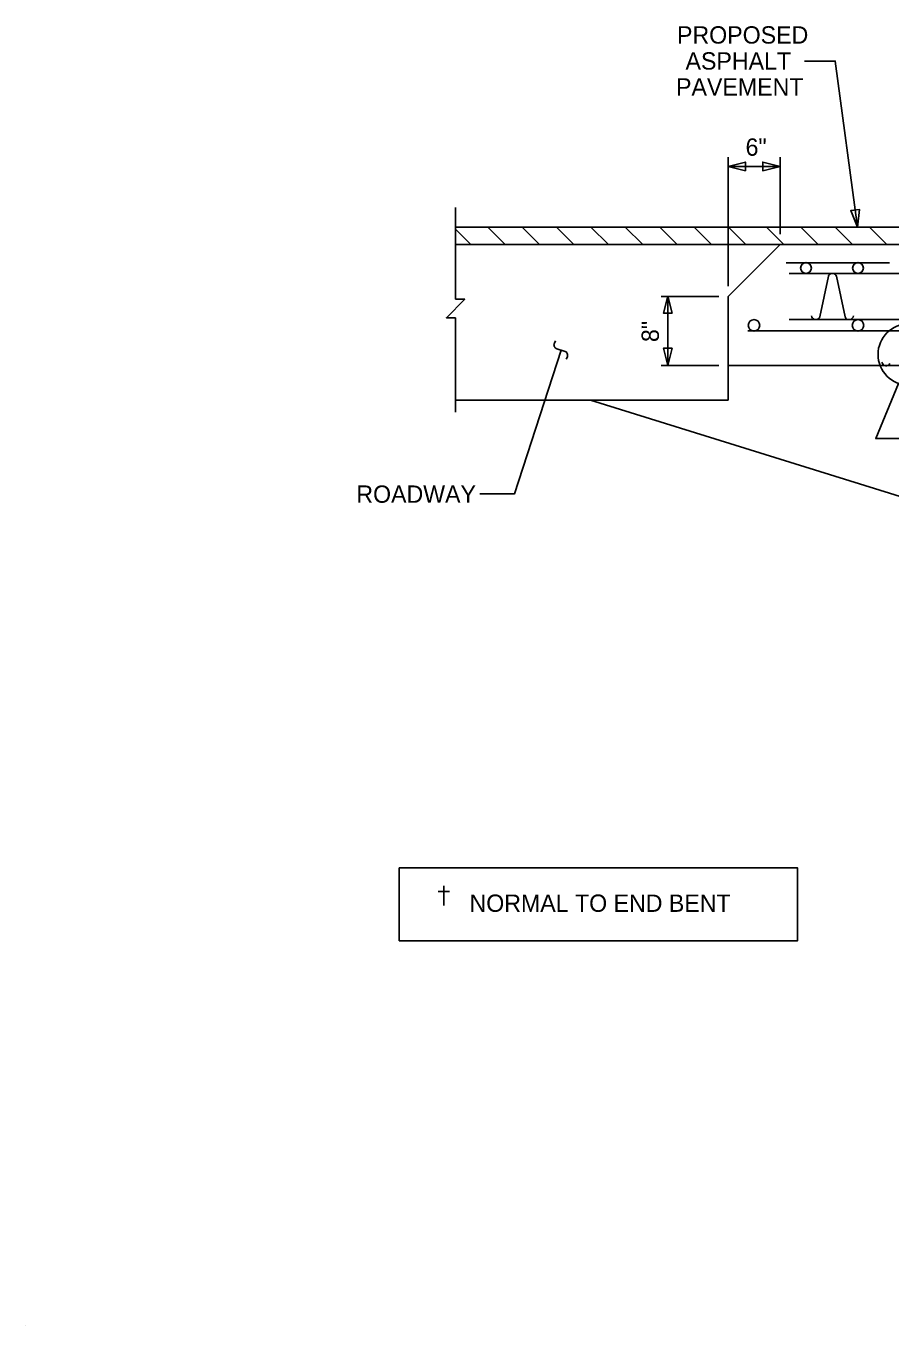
# Model space of a CAD drawing. Extents: x 0 to 315, y 0 to 195.
# Drawn here: x 0 to 62.3, y 0 to 93.8 of the extents above; entities that cross this region are included whole.
import ezdxf

# ---------------------------------------------------------------- set-up
doc = ezdxf.new("R2010")
doc.units = 0
for name, color, linetype in [('Arrowhead Terminators CELL', 7, 'Continuous'), ('Auto Dimensioning', 7, 'Continuous'), ('Dimension Lines CELL', 7, 'Continuous'), ('Mis Center Lines CELL', 7, 'Continuous'), ('Plan Sheet CELL', 7, 'Continuous'), ('Plot Label CELL', 7, 'Continuous'), ('Subtitle Text', 7, 'Continuous'), ('Sup Concrete Slab Lines', 7, 'Continuous'), ('Title Text', 7, 'Continuous'), ('User Information Notes CELL', 7, 'Continuous')]:
    doc.layers.add(name, color=color, linetype=linetype)

msp = doc.modelspace()

# ---------------------------------------------------------------- linework, layer by layer
at = {"layer": 'Arrowhead Terminators CELL'}
for p, q in [((38.133, 70.912), (38.211, 71.078)), ((38.83, 70.328), (38.305, 70.498)), ((38.974, 69.739), (39.038, 69.861))]:
    msp.add_line(p, q, dxfattribs=at)
msp.add_lwpolyline([(59.982, 79.273), (60.126, 80.553), (59.507, 80.47)], close=True, dxfattribs=at)
for centre, radius, start, end in [((38.368, 70.765), 0.276, 147.87314, 256.15872), ((38.769, 70.023), 0.311, 328.80469, 78.60357)]:
    msp.add_arc(centre, radius, start, end, dxfattribs=at)
at = {"layer": 'Auto Dimensioning'}
msp.add_arc((62.059, 69.577), 0.312, 190.13713, 331.97547, dxfattribs=at)
at = {"layer": 'Dimension Lines CELL'}
for p, q in [((50.648, 75.002), (50.648, 84.328)), ((54.404, 83.655), (50.648, 83.655)), ((54.404, 78.773), (54.404, 84.328)), ((49.98, 74.264), (45.816, 74.264)), ((46.3, 69.295), (46.3, 74.302)), ((46.433, 74.264), (46.433, 74.248)), ((49.98, 69.295), (45.816, 69.295))]:
    msp.add_line(p, q, dxfattribs=at)
for points in [[(56.161, 91.248), (58.38, 91.248), (59.982, 79.273)], [(38.606, 70.407), (35.244, 60.034), (32.744, 60.034)], [(62.954, 67.996), (61.312, 64.019), (64.175, 64.019)]]:
    msp.add_lwpolyline(points, dxfattribs=at)
msp.add_circle((63.68, 70.085), 2.211, dxfattribs=at)
at = {"layer": 'Mis Center Lines CELL'}
msp.add_line((108.88, 45.591), (40.729, 66.781), dxfattribs=at)
at = {"layer": 'Plan Sheet CELL'}
for p, q in [((29.725, 31.356), (30.563, 31.356)), ((30.144, 30.341), (30.144, 31.745))]:
    msp.add_line(p, q, dxfattribs=at)
at = {"layer": 'Plot Label CELL'}
msp.add_line((50.685, 69.295), (95.097, 69.295), dxfattribs=at)
at = {"layer": 'Subtitle Text'}
msp.add_line((0, 0), (0, 0), dxfattribs=at)
at = {"layer": 'Sup Concrete Slab Lines'}
for p, q in [((54.837, 76.691), (62.306, 76.691)), ((55.05, 75.934), (79.831, 75.934)), ((57.268, 72.805), (57.886, 75.728)), ((58.475, 75.728), (59.093, 72.805)), ((55.05, 72.6), (79.831, 72.6)), ((52.07, 71.789), (95.099, 71.789))]:
    msp.add_line(p, q, dxfattribs=at)
for centre, radius in [((56.273, 76.321), 0.388), ((60.023, 76.321), 0.388), ((52.523, 72.186), 0.413), ((60.023, 72.186), 0.413)]:
    msp.add_circle(centre, radius, dxfattribs=at)
for centre, start, end in [((58.18, 75.62), 20.00146, 159.99854), ((56.973, 72.912), 185.34682, 339.97547), ((59.389, 72.912), 200.02453, 354.33538)]:
    msp.add_arc(centre, 0.313, start, end, dxfattribs=at)
at = {"layer": 'Title Text'}
for p, q in [((30.99, 74.066), (30.99, 80.679)), ((85.399, 79.273), (30.99, 79.273)), ((30.99, 79.129), (32.098, 78.02)), ((33.324, 79.273), (34.577, 78.02)), ((35.803, 79.273), (37.056, 78.02)), ((38.282, 79.273), (39.535, 78.02)), ((40.761, 79.273), (42.014, 78.02)), ((43.238, 79.273), (44.491, 78.02)), ((45.717, 79.273), (46.969, 78.02)), ((48.195, 79.273), (49.448, 78.02)), ((50.674, 79.273), (51.927, 78.02)), ((53.417, 79.273), (54.669, 78.02)), ((55.895, 79.273), (57.148, 78.02)), ((58.373, 79.273), (59.626, 78.02)), ((60.852, 79.273), (62.105, 78.02)), ((54.404, 78.02), (30.99, 78.02)), ((50.648, 74.265), (54.404, 78.02)), ((50.648, 74.264), (54.404, 78.02)), ((54.404, 78.02), (54.404, 78.02)), ((87.501, 78.02), (54.404, 78.02)), ((50.648, 70.538), (50.648, 74.265)), ((30.99, 65.921), (30.99, 72.738)), ((50.648, 71.762), (50.648, 71.762)), ((50.648, 66.781), (50.648, 70.538)), ((30.99, 66.781), (50.648, 66.781))]:
    msp.add_line(p, q, dxfattribs=at)
msp.add_lwpolyline([(30.992, 74.066), (31.655, 74.066), (30.327, 72.738), (30.99, 72.738)], dxfattribs=at)
msp.add_lwpolyline([(26.931, 33.049), (26.931, 27.791), (55.671, 27.791), (55.671, 33.049)], close=True, dxfattribs=at)
at = {"layer": 'User Information Notes CELL'}
for points in [[(50.648, 83.655), (51.898, 83.342), (51.898, 83.967)], [(54.404, 83.655), (53.154, 83.967), (53.154, 83.342)], [(46.3, 74.302), (45.991, 73.066), (46.609, 73.066)], [(46.3, 69.295), (46.609, 70.531), (45.991, 70.531)]]:
    msp.add_lwpolyline(points, close=True, dxfattribs=at)

# ---------------------------------------------------------------- texts
at = {"layer": 'Plan Sheet CELL'}
for s, height, p in [('PROPOSED', 1.25, (46.967, 92.513)), ('ASPHALT', 1.25, (47.582, 90.638)), ('PAVEMENT', 1.25, (46.899, 88.763)), ('6"', 1.249, (51.915, 84.424)), ('ROADWAY', 1.249, (23.834, 59.388)), ('NORMAL TO END BENT', 1.24901, (32, 29.877))]:
    msp.add_text(s, height=height, dxfattribs=at).set_placement(p)
msp.add_text('8"', height=1.25, rotation=90, dxfattribs=at).set_placement((45.662, 70.982))

doc.saveas('drawing.dxf')
